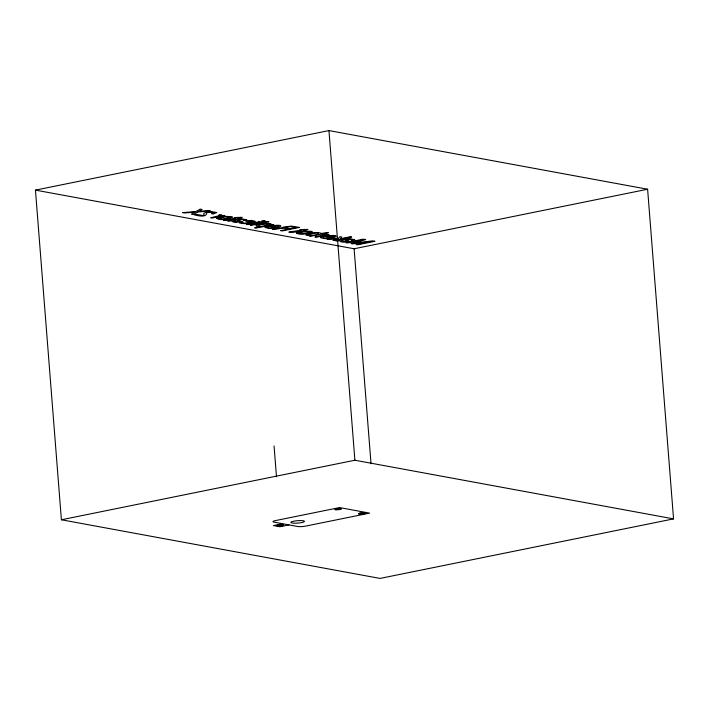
<?xml version="1.0" encoding="UTF-8"?>
<svg xmlns="http://www.w3.org/2000/svg" width="709" height="709" viewBox="0 0 709 709"><rect width="100%" height="100%" fill="white"/><g stroke="black" fill="none" stroke-linecap="round" stroke-linejoin="round"><path stroke-width="1.06" d="M35.45 190.118L328.949 130.58L647.609 189.232L673.55 518.882L380.051 578.42L61.391 519.768L35.45 190.118L354.11 248.77L647.609 189.232M61.391 519.768L354.89 460.23L673.55 518.882M335.419 509.665L340.923 508.548M282.616 523.721L273.444 525.582L279.851 526.76L289.015 524.899M277.565 525.981L283.068 524.864M359.1 514.025L364.603 512.908M336.252 508.752L340.09 509.461M359.933 513.112L363.77 513.812M278.398 525.068L282.235 525.777M354.11 248.77L371.029 463.766M328.949 130.58L354.89 460.23M274.055 445.926L276.492 476.847M216.67 212.523L213.125 213.985L211.619 213.701C217.947 212.381 208.517 211.672 206.762 212.922C206.647 217.823 197.962 215.917 194.39 214.756L196.402 214.348L202.845 215.536L204.086 214.88L203.767 213.214L206.239 212.328L211.902 211.752L216.67 212.523M307.883 234.776C320.122 236.912 323.916 229.991 307.883 234.776M265.157 227.385C274.516 231.409 293.216 222.484 268.551 226.224L275.021 227.412C274.223 227.837 265.618 228.688 268.454 226.853L267.001 226.588L265.157 227.385M320.548 237.586C329.907 241.601 348.606 232.676 323.942 236.416L330.412 237.612C329.614 238.029 321.009 238.88 323.845 237.045L322.391 236.779L320.548 237.586M239.048 220.986C236.815 222.679 229.362 221.048 236.7 220.056L239.048 220.986M347.02 240.865C344.787 242.558 337.324 240.918 344.671 239.926L347.02 240.865M291.133 522.178L291.053 522.498A6.727 1.214 -4.5 0 0 294.891 523.207L296.566 523.18A6.727 1.214 -4.5 0 0 304.347 521.602L304.427 521.275A6.727 1.214 -4.5 0 0 300.581 520.566L298.914 520.601A6.727 1.214 -4.5 0 0 291.133 522.178M218.718 218.354L222.821 218.939L229.787 217.53A3.536 0.638 -4.5 0 0 229.831 216.998L225.382 216.821L218.718 218.354M298.524 233.048L302.628 233.624L309.585 232.215A3.536 0.638 -4.5 0 0 309.638 231.683L305.189 231.506L298.524 233.048M271.033 224.124L270.67 224.576L273.789 224.496L256.153 228.076L254.664 227.802L261.125 226.49C246.457 226.455 267.337 222.014 270.749 223.867L271.033 224.124M246.679 219.719L244.481 220.579L243.098 220.322C247.999 219.046 232.295 218.629 241.228 221.243C238.605 222.014 233.084 223.238 231.861 221.004L227.731 220.916L240.945 218.824L246.679 219.719M354.651 239.589L352.453 240.448L351.07 240.191C355.971 238.915 340.267 238.508 349.2 241.113C346.577 241.893 341.056 243.116 339.833 240.874L335.703 240.794L348.917 238.703L354.651 239.589M278.726 226.224L276.67 227.066L271.769 226.162L276.359 225.701L278.726 226.224M334.116 236.416L332.069 237.258L327.159 236.354L331.75 235.902L334.116 236.416M338.051 238.729L332.92 240.254L334.347 240.519L351.699 236.992L350.273 236.735L340.196 238.773L341.765 236.983L339.868 236.638L338.512 238.224L327.017 239.172L338.051 238.729M255.027 221.279C250.419 223.503 244.268 224.372 239.279 222.91A5.309 0.957 -4.5 0 1 239.952 222.254L243.143 221.997L241.672 222.582L242.965 223.105A3.191 0.576 -4.5 0 0 245.394 223.078L252.617 221.368L245.624 220.933L251.287 220.419L255.027 221.279M285.186 227.421L290.043 228.723L295.972 227.518L290.265 226.605L285.186 227.421M219.905 215.536L210.724 217.76L212.213 218.035L224.868 215.474L221.27 215.651C223.707 214.003 216.21 214.765 219.905 215.536M324.119 234.723L314.947 236.948L316.427 237.223L329.082 234.652L325.484 234.839C327.93 233.181 320.424 233.943 324.119 234.723M216.591 218.248C219.737 220.916 227.828 219.001 232.251 217.415A6.39 1.152 -4.5 0 0 231.896 216.67L225.161 216.369L216.591 218.248M296.397 232.942C299.544 235.61 307.635 233.686 312.057 232.109A6.39 1.152 -4.5 0 0 311.694 231.356L304.967 231.054L296.397 232.942M269.198 224.443C254.398 229.317 255.337 222.786 269.198 224.443M320.902 233.429L328.382 232.676L310.959 236.212L309.594 235.964L311.207 235.636C296.052 235.716 317.862 230.602 320.902 233.429M283.254 227.19L282.918 227.749L272.212 229.078C277.458 229.946 282.802 226.703 288.076 229.122L280.631 230.629L282.279 230.93L299.632 227.412L291.16 226.074L283.254 227.19M197.846 211.947L193.282 214.552L191.306 214.189L195.081 212.124L184.686 212.966L182.647 212.594L195.808 211.574L200.204 209.111L202.154 209.474L198.582 211.379L208.313 210.6L210.369 210.981L197.846 211.947M362.175 239.97L350.99 243.577L352.612 243.878L370.736 241.547L356.051 244.516L357.62 244.8L374.972 241.282L372.624 240.847L354.473 243.187L365.693 239.571L363.363 239.146L346.01 242.664L347.561 242.948L362.175 239.97M224.806 219.71L223.131 220.047L227.385 220.277L238.162 218.585L242.23 217.3L235.787 217.477L234.05 217.831L235.459 218.088L227.199 219.763L224.806 219.71M259.024 221.775L246.422 224.336L247.937 224.611L260.531 222.059L259.024 221.775M263.783 220.809L261.373 221.305L265.29 221.093L263.783 220.809M267.515 221.5L250.162 225.019L251.642 225.294L269.003 221.775L267.515 221.5M290.53 231.799L288.847 232.144L293.109 232.375L303.877 230.682L307.945 229.397L301.502 229.574L299.765 229.929L301.174 230.186L290.53 231.799M339.558 507.582L275.367 520.61A5.61 1.01 -4.5 0 0 273.984 522.125L297.656 526.486A5.61 1.01 -4.5 0 0 305.446 526.149L369.637 513.121L339.558 507.582M278.158 526.051A3.368 0.612 -4.5 0 0 283.618 525.28A3.368 0.612 -4.5 0 0 279.169 524.935A3.368 0.612 -4.5 0 0 278.158 526.051M359.693 514.096A3.368 0.612 -4.5 0 0 365.153 513.316A3.368 0.612 -4.5 0 0 360.713 512.979A3.368 0.612 -4.5 0 0 359.693 514.096M336.013 509.736A3.368 0.612 -4.5 0 0 341.472 508.956A3.368 0.612 -4.5 0 0 337.023 508.619A3.368 0.612 -4.5 0 0 336.013 509.736"/></g></svg>
